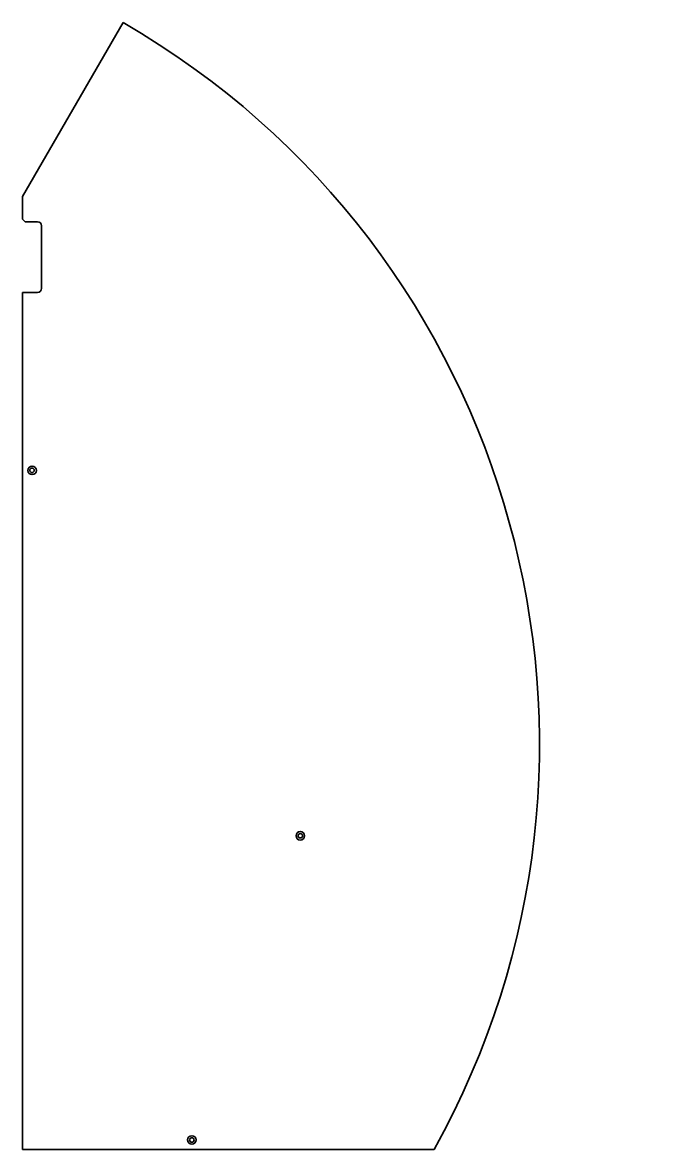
# Model space of a CAD drawing. Header units: inches. Extents: x 44 to 975, y -582 to 1076.
import ezdxf

# ---------------------------------------------------------------- set-up
doc = ezdxf.new("R2010")
doc.units = ezdxf.units.IN
doc.header["$MEASUREMENT"] = 0
doc.layers.add('SIMUMAK Visible (ISO)', color=7, linetype='Continuous', lineweight=35)

# ---------------------------------------------------------------- blocks, each defined once
blk = doc.blocks.new('PTM-03-SUMALD03_Sheet_PTM-03-SUMALD03')
at = {"layer": 'SIMUMAK Visible (ISO)'}
for p, q in [((-232.1, 828.9), (-380, 572.8)), ((-380, 572.8), (-380, 539.8)), ((-376, 535.8), (-380, 539.8)), ((-376, 535.8), (-358, 535.8)), ((-352, 529.8), (-352, 437.8)), ((-380, 431.8), (-380, -828.9)), ((-358, 431.8), (-380, 431.8)), ((-380, -828.9), (225.1, -828.9))]:
    blk.add_line(p, q, dxfattribs=at)
for centre, radius in [((-366, 170.1), 6.3), ((-366, 170.1), 3.3), ((28.5, -367.4), 6.3), ((28.5, -367.4), 3.3), ((-131, -814.9), 6.3), ((-131, -814.9), 3.3)]:
    blk.add_circle(centre, radius, dxfattribs=at)
for centre, radius, start, end in [((-846, -232.4), 1226, 330.8865, 59.9533), ((-358, 529.8), 6, 0, 90), ((-358, 437.8), 6, 270, 360)]:
    blk.add_arc(centre, radius, start, end, dxfattribs=at)

msp = doc.modelspace()

# ---------------------------------------------------------------- block references
msp.add_blockref('PTM-03-SUMALD03_Sheet_PTM-03-SUMALD03', (424, 246.7))

doc.saveas('drawing.dxf')
